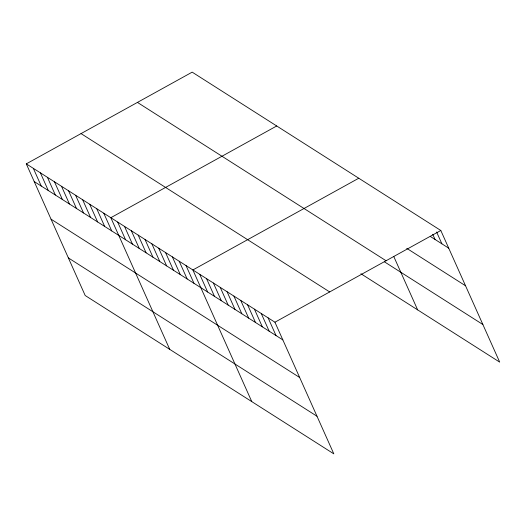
<?xml version="1.0" encoding="UTF-8"?>
<svg xmlns="http://www.w3.org/2000/svg" width="526" height="526" viewBox="0 0 526 526"><rect width="100%" height="100%" fill="white"/><g stroke="black" fill="none" stroke-linecap="round" stroke-linejoin="round"><path stroke-width="0.79" d="M26.3 163.869L274.934 322.208L333.826 453.859L85.192 295.52L26.3 163.869L192.174 72.141L440.808 230.48L499.7 362.131L360.902 273.737M276.709 125.977L110.835 217.705L169.727 349.356M358.758 178.229L192.884 269.956L251.776 401.608M274.934 322.208L440.808 230.48M430.268 236.424L448.724 248.18M406.743 248.338L465.549 285.782M137.437 102.412L386.071 260.751M384.421 261.823L482.881 324.529M81.037 133.597L329.677 291.937M34.216 181.569L282.856 339.908M51.035 219.171L299.675 377.51M68.367 257.918L317.007 416.25M436.613 232.025L441.893 243.827M432.74 234.307L435.055 239.468M393.77 256.491L417.651 309.88M268.102 317.855L276.019 335.549M261.264 313.496L269.18 331.196M254.426 309.143L262.342 326.843M247.588 304.791L255.505 322.491M240.75 300.438L248.666 318.131M233.912 296.079L241.828 313.779M227.074 291.726L234.99 309.426M220.236 287.374L228.153 305.073M213.398 283.021L221.315 300.714M206.56 278.662L214.476 296.362M199.722 274.309L207.638 292.009M186.046 265.604L193.969 283.297M179.208 261.244L187.131 278.944M172.377 256.892L180.293 274.592M165.539 252.539L173.455 270.239M158.701 248.187L166.617 265.88M151.863 243.827L159.779 261.527M145.025 239.475L152.941 257.175M138.187 235.122L146.103 252.822M131.349 230.769L139.265 248.469M124.511 226.41L132.427 244.11M117.673 222.057L125.589 239.757M103.793 213.221L111.709 230.914M96.745 208.73L104.661 226.43M89.703 204.246L97.619 221.946M82.654 199.762L90.577 217.455M75.612 195.271L83.529 212.971M68.571 190.787L76.487 208.487M61.522 186.303L69.439 204.003M54.48 181.812L62.397 199.512M47.432 177.328L55.348 195.028M40.39 172.844L48.307 190.543M33.342 168.353L41.265 186.053"/></g></svg>
